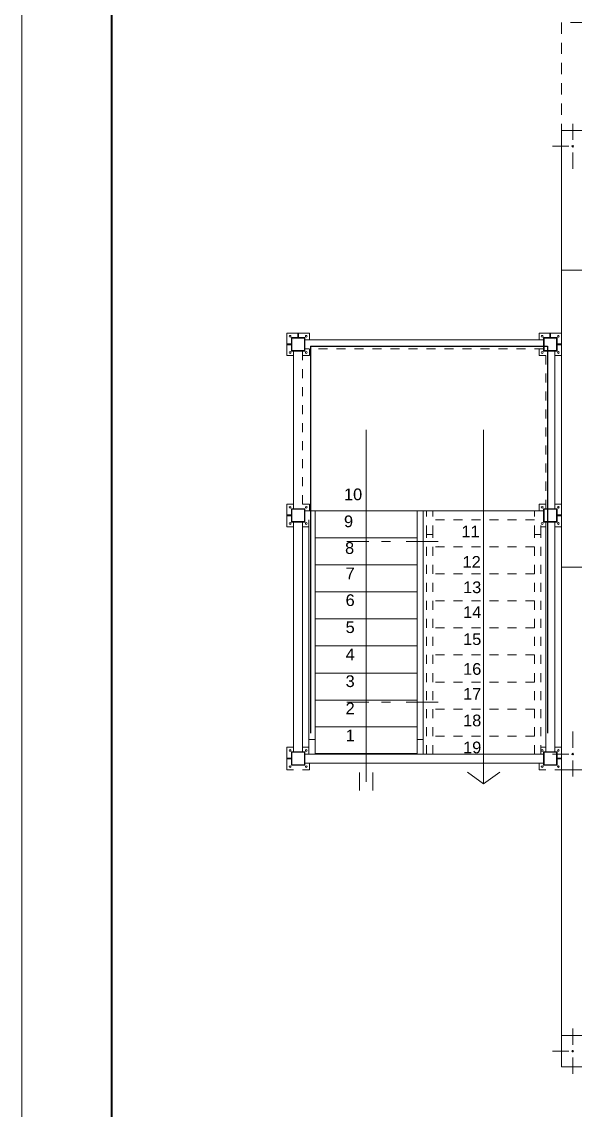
# Model space of a CAD drawing. Header units: metres. Extents: x -17 to 101, y 0 to 79.
# Drawn here: x 50.44 to 56.59, y 58.08 to 70.17 of the extents above; entities that cross this region are included whole.
import ezdxf

# ---------------------------------------------------------------- set-up
doc = ezdxf.new("R2010")
doc.units = ezdxf.units.M
for name, pattern in [('DASHED2', [0.375, 0.25, -0.125]), ('Dot & Dashed', [0.670278, 0.352778, -0.176389, 0, -0.141111]), ('HIDDEN2', [0.1875, 0.125, -0.0625])]:
    doc.linetypes.add(name, pattern=pattern)
doc.layers.add('Cotas varias El', color=253, linetype='Continuous', lineweight=13)
doc.styles.add('Generales', font='trebuc.ttf', dxfattribs={"height": 0.1})

msp = doc.modelspace()

# ---------------------------------------------------------------- linework, layer by layer
at = {"layer": 'Cotas varias El', "linetype": 'Continuous'}
for p, q in [((56.559, 68.859), (56.559, 69.039)), ((56.514, 68.789), (56.334, 68.789)), ((56.559, 68.719), (56.559, 68.539)), ((53.384, 66.594), (53.384, 66.714)), ((53.384, 66.714), (53.504, 66.714)), ((53.434, 66.664), (53.434, 66.514)), ((53.584, 66.664), (53.434, 66.664)), ((53.44, 66.658), (53.44, 66.52)), ((53.578, 66.658), (53.44, 66.658)), ((53.459, 66.639), (53.459, 66.639)), ((53.459, 66.639), (53.459, 66.639)), ((53.513, 66.714), (53.504, 66.714)), ((53.504, 66.669), (53.504, 66.714)), ((53.513, 66.669), (53.504, 66.669)), ((53.504, 66.664), (53.504, 66.669)), ((53.513, 66.669), (53.513, 66.714)), ((53.513, 66.714), (53.634, 66.714)), ((53.513, 66.664), (53.513, 66.669)), ((53.578, 66.539), (53.578, 66.658)), ((53.584, 66.539), (53.584, 66.664)), ((56.234, 66.639), (53.584, 66.639)), ((53.584, 66.639), (56.234, 66.639)), ((53.634, 66.714), (53.634, 66.639)), ((56.184, 66.639), (56.184, 66.714)), ((56.184, 66.714), (56.304, 66.714)), ((56.384, 66.664), (56.234, 66.664)), ((56.234, 66.664), (56.234, 66.539)), ((56.378, 66.658), (56.24, 66.658)), ((56.24, 66.658), (56.24, 66.539)), ((56.313, 66.714), (56.304, 66.714)), ((56.304, 66.669), (56.304, 66.714)), ((56.313, 66.669), (56.304, 66.669)), ((56.304, 66.664), (56.304, 66.669)), ((56.313, 66.669), (56.313, 66.714)), ((56.313, 66.714), (56.434, 66.714)), ((56.313, 66.664), (56.313, 66.669)), ((56.359, 66.639), (56.359, 66.639)), ((56.359, 66.639), (56.359, 66.639)), ((56.378, 66.52), (56.378, 66.658)), ((56.384, 66.514), (56.384, 66.664)), ((56.434, 66.714), (56.434, 66.594)), ((53.384, 66.594), (53.384, 66.585)), ((53.429, 66.594), (53.384, 66.594)), ((53.429, 66.585), (53.384, 66.585)), ((53.384, 66.464), (53.384, 66.585)), ((53.429, 66.594), (53.429, 66.585)), ((53.434, 66.594), (53.429, 66.594)), ((53.434, 66.585), (53.429, 66.585)), ((53.434, 66.514), (53.559, 66.514)), ((53.44, 66.52), (53.559, 66.52)), ((53.459, 66.514), (53.459, 64.764)), ((53.559, 66.52), (53.578, 66.52)), ((53.559, 66.514), (53.584, 66.514)), ((53.578, 66.52), (53.578, 66.539)), ((53.584, 66.514), (53.584, 66.539)), ((53.634, 66.535), (53.634, 66.464)), ((56.184, 66.464), (56.184, 66.535)), ((56.234, 66.539), (56.234, 66.514)), ((56.234, 66.514), (56.259, 66.514)), ((56.24, 66.539), (56.24, 66.52)), ((56.24, 66.52), (56.259, 66.52)), ((56.259, 66.52), (56.378, 66.52)), ((56.259, 66.514), (56.384, 66.514)), ((56.359, 64.764), (56.359, 66.514)), ((56.384, 66.594), (56.389, 66.594)), ((56.384, 66.585), (56.389, 66.585)), ((56.389, 66.594), (56.389, 66.585)), ((56.389, 66.594), (56.434, 66.594)), ((56.389, 66.585), (56.434, 66.585)), ((56.434, 66.594), (56.434, 66.585)), ((56.434, 66.585), (56.434, 66.464)), ((53.459, 66.464), (53.384, 66.464)), ((53.634, 66.464), (53.559, 66.464)), ((56.259, 66.464), (56.184, 66.464)), ((56.434, 66.464), (56.359, 66.464)), ((53.384, 64.694), (53.384, 64.814)), ((53.384, 64.814), (53.459, 64.814)), ((53.559, 64.814), (53.634, 64.814)), ((53.634, 64.814), (53.634, 64.739)), ((56.184, 64.739), (56.184, 64.814)), ((56.184, 64.814), (56.259, 64.814)), ((56.359, 64.814), (56.434, 64.814)), ((56.434, 64.814), (56.434, 64.694)), ((53.384, 64.694), (53.384, 64.685)), ((53.429, 64.694), (53.384, 64.694)), ((53.429, 64.685), (53.384, 64.685)), ((53.384, 64.564), (53.384, 64.685)), ((53.429, 64.694), (53.429, 64.685)), ((53.434, 64.694), (53.429, 64.694)), ((53.434, 64.685), (53.429, 64.685)), ((53.434, 64.764), (53.434, 64.614)), ((53.584, 64.764), (53.434, 64.764)), ((53.578, 64.758), (53.44, 64.758)), ((53.44, 64.758), (53.44, 64.62)), ((53.578, 64.62), (53.578, 64.758)), ((53.584, 64.614), (53.584, 64.764)), ((53.584, 64.739), (56.234, 64.739)), ((56.234, 64.764), (56.234, 64.614)), ((56.384, 64.764), (56.234, 64.764)), ((56.24, 64.758), (56.24, 64.62)), ((56.378, 64.758), (56.24, 64.758)), ((56.378, 64.62), (56.378, 64.758)), ((56.384, 64.614), (56.384, 64.764)), ((56.384, 64.694), (56.389, 64.694)), ((56.384, 64.685), (56.389, 64.685)), ((56.389, 64.694), (56.389, 64.685)), ((56.389, 64.694), (56.434, 64.694)), ((56.389, 64.685), (56.434, 64.685)), ((56.434, 64.694), (56.434, 64.685)), ((56.434, 64.685), (56.434, 64.564)), ((53.459, 64.564), (53.384, 64.564)), ((53.434, 64.614), (53.559, 64.614)), ((53.44, 64.62), (53.559, 64.62)), ((53.459, 64.614), (53.459, 62.064)), ((53.559, 64.62), (53.578, 64.62)), ((53.559, 64.614), (53.584, 64.614)), ((53.559, 64.614), (53.559, 62.064)), ((53.629, 64.564), (53.559, 64.564)), ((56.259, 64.564), (56.204, 64.564)), ((56.234, 64.614), (56.359, 64.614)), ((56.24, 64.62), (56.359, 64.62)), ((56.259, 62.064), (56.259, 64.614)), ((56.359, 64.62), (56.378, 64.62)), ((56.359, 64.614), (56.384, 64.614)), ((56.359, 62.064), (56.359, 64.614)), ((56.434, 64.564), (56.359, 64.564)), ((56.559, 62.109), (56.559, 62.289)), ((53.384, 61.994), (53.384, 62.114)), ((53.384, 62.114), (53.459, 62.114)), ((53.584, 62.064), (53.434, 62.064)), ((53.434, 62.064), (53.434, 61.914)), ((53.44, 62.058), (53.44, 61.92)), ((53.578, 62.058), (53.44, 62.058)), ((53.559, 62.114), (53.629, 62.114)), ((53.578, 61.92), (53.578, 62.058)), ((53.584, 61.914), (53.584, 62.064)), ((53.584, 62.039), (56.234, 62.039)), ((53.699, 62.04), (54.829, 62.04)), ((56.204, 62.114), (56.259, 62.114)), ((56.234, 62.064), (56.234, 61.914)), ((56.384, 62.064), (56.234, 62.064)), ((56.24, 62.058), (56.24, 61.92)), ((56.378, 62.058), (56.24, 62.058)), ((56.514, 62.039), (56.334, 62.039)), ((56.359, 62.114), (56.434, 62.114)), ((56.378, 61.92), (56.378, 62.058)), ((56.384, 61.914), (56.384, 62.064)), ((56.434, 62.114), (56.434, 61.994)), ((53.384, 61.994), (53.384, 61.985)), ((53.429, 61.994), (53.384, 61.994)), ((53.429, 61.985), (53.384, 61.985)), ((53.384, 61.864), (53.384, 61.985)), ((53.429, 61.994), (53.429, 61.985)), ((53.434, 61.994), (53.429, 61.994)), ((53.434, 61.985), (53.429, 61.985)), ((53.434, 61.914), (53.559, 61.914)), ((53.44, 61.92), (53.559, 61.92)), ((53.559, 61.92), (53.578, 61.92)), ((53.559, 61.914), (53.584, 61.914)), ((53.584, 61.939), (56.234, 61.939)), ((53.634, 61.939), (53.634, 61.864)), ((56.184, 61.864), (56.184, 61.939)), ((56.234, 61.914), (56.359, 61.914)), ((56.24, 61.92), (56.359, 61.92)), ((56.359, 61.92), (56.378, 61.92)), ((56.359, 61.914), (56.384, 61.914)), ((56.384, 61.994), (56.389, 61.994)), ((56.384, 61.985), (56.389, 61.985)), ((56.389, 61.994), (56.389, 61.985)), ((56.389, 61.994), (56.434, 61.994)), ((56.389, 61.985), (56.434, 61.985)), ((56.434, 61.994), (56.434, 61.985)), ((56.434, 61.985), (56.434, 61.864)), ((56.559, 61.969), (56.559, 61.789)), ((53.459, 61.864), (53.384, 61.864)), ((53.634, 61.864), (53.559, 61.864)), ((56.259, 61.864), (56.184, 61.864)), ((56.434, 61.864), (56.359, 61.864)), ((56.559, 58.809), (56.559, 58.989)), ((56.514, 58.739), (56.334, 58.739)), ((56.559, 58.489), (56.559, 58.669))]:
    msp.add_line(p, q, dxfattribs=at)
at = {"layer": 'Cotas varias El', "linetype": 'DASHED2', "lineweight": 9, "ltscale": 0.4}
for p, q in [((53.559, 66.514), (53.559, 64.764)), ((56.234, 66.539), (53.584, 66.539)), ((56.259, 64.764), (56.259, 66.514)), ((54.934, 64.476), (54.934, 64.739)), ((55.004, 64.476), (55.004, 64.739)), ((56.134, 64.476), (56.134, 64.739)), ((56.134, 64.639), (55.004, 64.639)), ((56.204, 64.476), (56.204, 64.639)), ((54.934, 62.039), (54.934, 64.476)), ((54.934, 64.476), (55.004, 64.476)), ((55.004, 62.039), (55.004, 64.476)), ((56.134, 64.476), (56.204, 64.476)), ((56.134, 62.039), (56.134, 64.476)), ((56.204, 62.039), (56.204, 64.476)), ((56.134, 64.339), (55.004, 64.339)), ((56.134, 64.039), (55.004, 64.039)), ((56.134, 63.739), (55.004, 63.739)), ((56.134, 63.439), (55.004, 63.439)), ((56.134, 63.139), (55.004, 63.139)), ((56.134, 62.839), (55.004, 62.839)), ((56.134, 62.539), (55.004, 62.539)), ((56.134, 62.239), (55.004, 62.239))]:
    msp.add_line(p, q, dxfattribs=at)
at = {"layer": 'Cotas varias El', "lineweight": -3}
for p, q in [((53.646, 66.568), (53.646, 62.269)), ((53.646, 66.568), (56.279, 66.568)), ((56.277, 66.568), (56.279, 62.269))]:
    msp.add_line(p, q, dxfattribs=at)
at = {"layer": 'Cotas varias El'}
for p, q in [((54.264, 61.732), (54.264, 65.639)), ((55.569, 65.639), (55.569, 61.708)), ((54.189, 61.835), (54.189, 61.634)), ((54.339, 61.835), (54.339, 61.634)), ((55.569, 61.708), (55.388, 61.836)), ((55.569, 61.708), (55.75, 61.836))]:
    msp.add_line(p, q, dxfattribs=at)
at = {"layer": 'Cotas varias El', "linetype": 'Continuous', "lineweight": 15}
for p, q in [((53.699, 64.739), (53.699, 62.202)), ((54.829, 64.739), (54.829, 62.202)), ((54.899, 64.739), (54.899, 62.202)), ((53.629, 64.639), (53.629, 62.202)), ((53.699, 64.439), (54.829, 64.439)), ((53.699, 64.139), (54.829, 64.139)), ((53.699, 63.839), (54.829, 63.839)), ((53.699, 63.539), (54.829, 63.539)), ((53.699, 63.239), (54.829, 63.239)), ((53.699, 62.939), (54.829, 62.939)), ((53.699, 62.639), (54.829, 62.639)), ((53.699, 62.34), (54.829, 62.34)), ((53.699, 62.202), (53.629, 62.202)), ((53.629, 62.202), (53.629, 62.039)), ((53.699, 62.202), (53.699, 62.039)), ((54.899, 62.202), (54.829, 62.202)), ((54.829, 62.202), (54.829, 62.039)), ((54.899, 62.202), (54.899, 62.039)), ((53.699, 62.045), (54.829, 62.045)), ((53.699, 62.044), (54.829, 62.044))]:
    msp.add_line(p, q, dxfattribs=at)
at = {"layer": 'Cotas varias El', "linetype": 'Dot & Dashed', "lineweight": 13}
for p, q in [((55.063, 64.398), (54.051, 64.398)), ((55.063, 62.616), (54.051, 62.616))]:
    msp.add_line(p, q, dxfattribs=at)
at = {"layer": 'Cotas varias El', "linetype": 'Continuous', "lineweight": 13}
msp.add_line((55.066, 64.348), (55.066, 64.348), dxfattribs=at)
at = {"layer": 'Cotas varias El'}
for points in [[(50.439, 73.43), (100.539, 73.43), (100.539, 37.93), (50.439, 37.93), (50.439, 73.43)], [(56.434, 64.114), (56.434, 61.864), (57.134, 61.864)], [(56.434, 61.864), (56.434, 58.914)]]:
    msp.add_lwpolyline(points, dxfattribs=at)
at = {"layer": 'Cotas varias El', "lineweight": 40}
msp.add_lwpolyline([(51.439, 72.43), (99.539, 72.43), (99.539, 38.93), (51.439, 38.93)], close=True, dxfattribs=at)
at = {"layer": 'Cotas varias El', "linetype": 'HIDDEN2'}
msp.add_lwpolyline([(85.234, 68.964), (85.234, 70.164), (56.434, 70.164), (56.434, 68.964)], dxfattribs=at)
at = {"layer": 'Cotas varias El', "linetype": 'Continuous'}
for points in [[(56.434, 68.964), (56.434, 67.414), (56.684, 67.414), (56.684, 68.614), (57.134, 68.614), (57.134, 68.964)], [(56.434, 61.864), (56.434, 64.114), (56.684, 64.114), (56.684, 62.214), (57.134, 62.214), (57.134, 61.864)], [(56.684, 58.564), (56.434, 58.564), (56.434, 58.914), (56.684, 58.914)]]:
    msp.add_lwpolyline(points, close=True, dxfattribs=at)
at = {"layer": 'Cotas varias El', "ltscale": 0.05}
msp.add_lwpolyline([(56.434, 67.414), (56.434, 64.114), (56.684, 64.114), (56.684, 67.414)], close=True, dxfattribs=at)
at = {"layer": 'Cotas varias El'}
msp.add_lwpolyline([(56.684, 58.914), (56.434, 58.914), (56.434, 58.564), (56.684, 58.564)], close=True, dxfattribs=at)
at = {"layer": 'Cotas varias El', "linetype": 'Continuous'}
for centre, radius in [((56.559, 68.789), 0.00871), ((53.419, 66.679), 0.00992), ((53.599, 66.679), 0.00992), ((56.219, 66.679), 0.00992), ((56.399, 66.679), 0.00992), ((53.419, 66.499), 0.00992), ((53.599, 66.499), 0.00992), ((56.219, 66.499), 0.00992), ((56.399, 66.499), 0.00992), ((53.419, 64.779), 0.00992), ((53.599, 64.779), 0.00992), ((56.219, 64.779), 0.00992), ((56.399, 64.779), 0.00992), ((53.419, 64.599), 0.00992), ((53.599, 64.599), 0.00992), ((56.219, 64.599), 0.00992), ((56.399, 64.599), 0.00992), ((53.419, 62.079), 0.00992), ((53.599, 62.079), 0.00992), ((56.219, 62.079), 0.00992), ((56.399, 62.079), 0.00992), ((56.559, 62.039), 0.00871), ((53.419, 61.899), 0.00992), ((53.599, 61.899), 0.00992), ((56.219, 61.899), 0.00992), ((56.399, 61.899), 0.00992), ((56.559, 58.739), 0.00871)]:
    msp.add_circle(centre, radius, dxfattribs=at)
for p in [(56.559, 68.789), (56.559, 62.039), (56.559, 58.739)]:
    msp.add_point(p, dxfattribs=at)

# ---------------------------------------------------------------- texts
at = {"layer": 'Cotas varias El', "char_height": 0.13, "width": 0.02301, "attachment_point": 1, "style": 'Generales'}
for s, insert in [('\\A1;{\\fArial|b0|i0|c0|p34;10}', (54.018, 64.988)), ('\\A1;{\\fArial|b0|i0|c0|p34;9}', (54.018, 64.688)), ('\\A1;{\\fArial|b0|i0|c0|p34;11}', (55.323, 64.576)), ('\\A1;{\\fArial|b0|i0|c0|p34;8}', (54.03, 64.392)), ('\\A1;{\\fArial|b0|i0|c0|p34;12}', (55.335, 64.238)), ('\\A1;{\\fArial|b0|i0|c0|p34;7}', (54.036, 64.11)), ('\\A1;{\\fArial|b0|i0|c0|p34;13}', (55.341, 63.956)), ('\\A1;{\\fArial|b0|i0|c0|p34;6}', (54.036, 63.813)), ('\\A1;{\\fArial|b0|i0|c0|p34;14}', (55.341, 63.68)), ('\\A1;{\\fArial|b0|i0|c0|p34;5}', (54.036, 63.513)), ('\\A1;{\\fArial|b0|i0|c0|p34;15}', (55.341, 63.38)), ('\\A1;{\\fArial|b0|i0|c0|p34;4}', (54.036, 63.21)), ('\\A1;{\\fArial|b0|i0|c0|p34;16}', (55.341, 63.049)), ('\\A1;{\\fArial|b0|i0|c0|p34;3}', (54.036, 62.913)), ('\\A1;{\\fArial|b0|i0|c0|p34;17}', (55.341, 62.772)), ('\\A1;{\\fArial|b0|i0|c0|p34;2}', (54.036, 62.61)), ('\\A1;{\\fArial|b0|i0|c0|p34;18}', (55.341, 62.477)), ('\\A1;{\\fArial|b0|i0|c0|p34;1}', (54.036, 62.31)), ('\\A1;{\\fArial|b0|i0|c0|p34;19}', (55.341, 62.177))]:
    msp.add_mtext(s, dxfattribs=dict(at, insert=insert))

doc.saveas('drawing.dxf')
